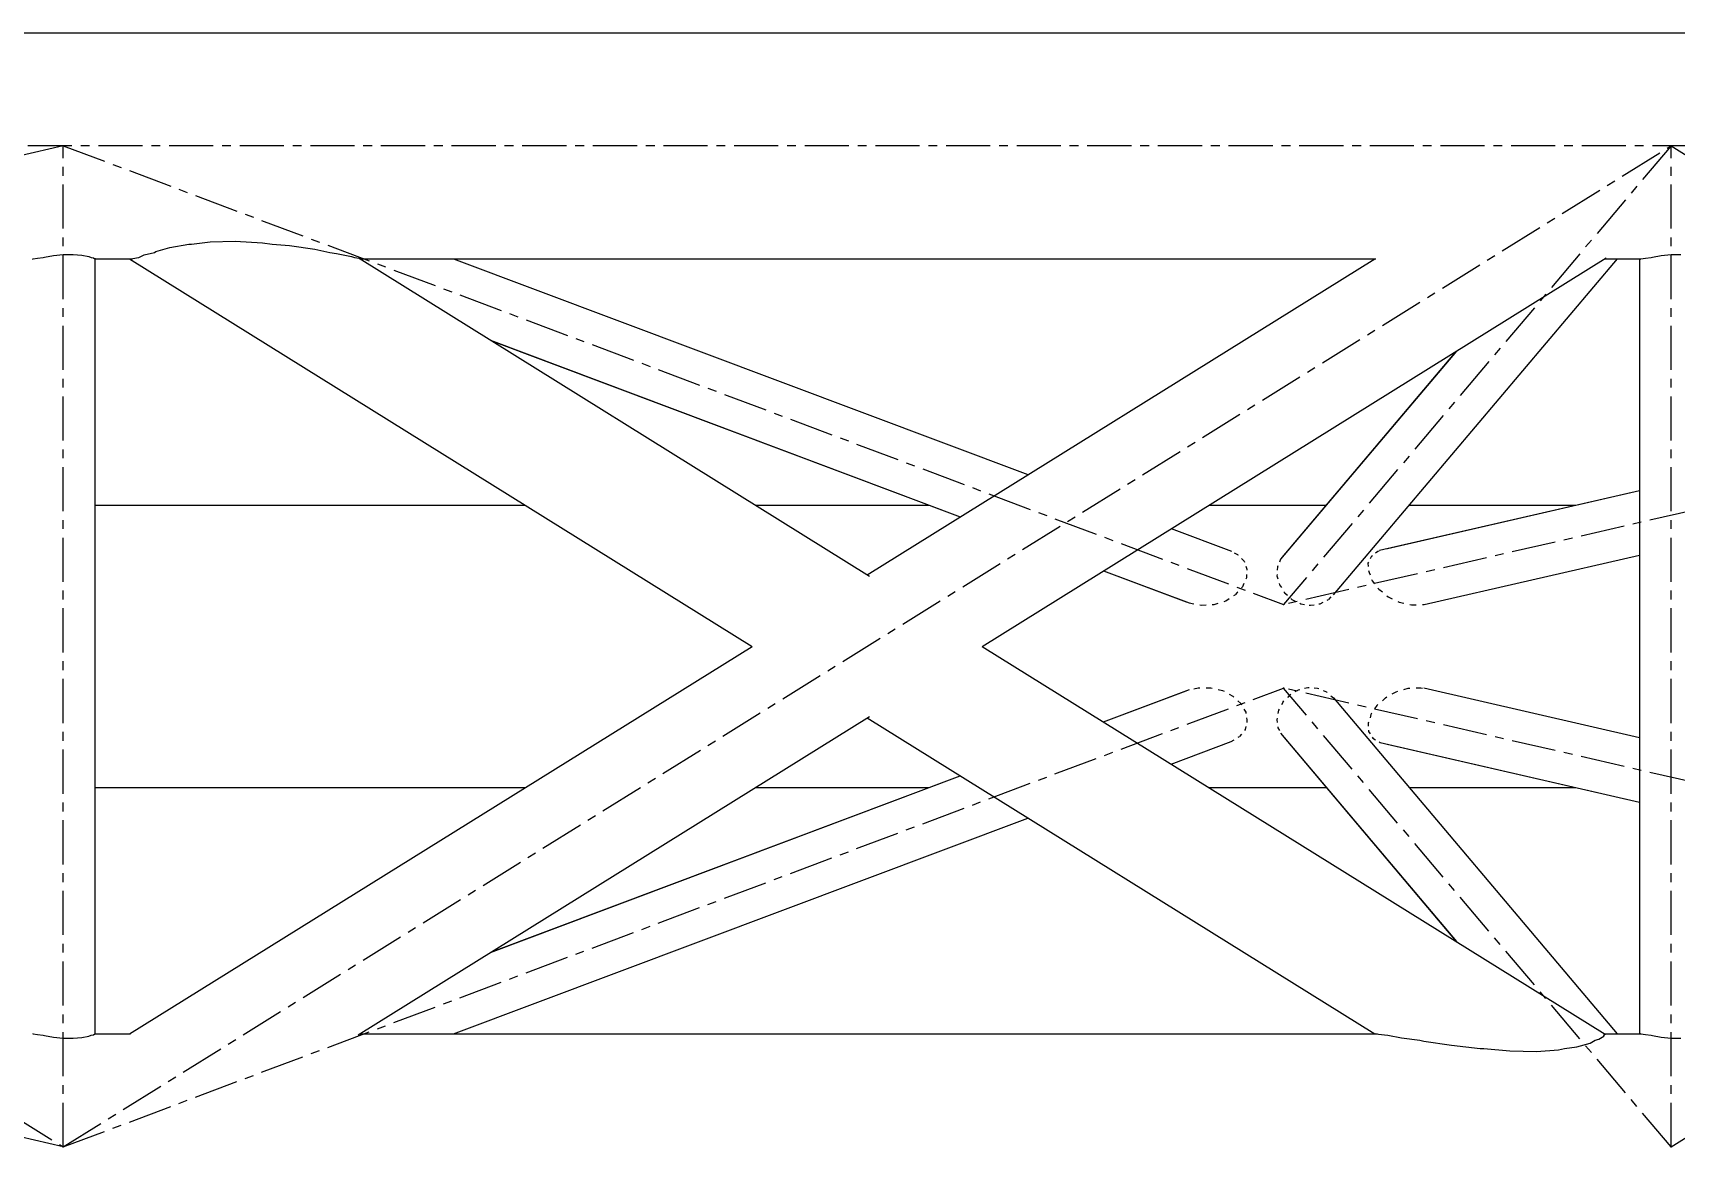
# Model space of a CAD drawing. Header units: millimetres. Extents: x 5143 to 30813, y 232 to 21408.
# Drawn here: x 25746.3 to 26041.8, y 10730.2 to 10930.6 of the extents above; entities that cross this region are included whole.
import ezdxf

# ---------------------------------------------------------------- set-up
doc = ezdxf.new("R2010")
doc.units = ezdxf.units.MM
doc.header["$LTSCALE"] = 0.25
doc.linetypes.add('CENTER', pattern=[50.8, 31.75, -6.35, 6.35, -6.35])
doc.linetypes.add('XKITLINE00', pattern=[0])

msp = doc.modelspace()

# ---------------------------------------------------------------- linework, layer by layer
at = {"color": 8, "linetype": 'XKITLINE00'}
for p, q in [((25185.79, 10930.57), (26261.35, 10930.57)), ((25766.32, 10890.65), (25768.18, 10891.1)), ((25768.18, 10891.1), (25768.43, 10891.25)), ((25768.43, 10891.25), (25770.97, 10892.01)), ((25770.97, 10892.01), (25774.35, 10892.57)), ((25774.35, 10892.57), (25774.86, 10892.61)), ((25774.86, 10892.61), (25778.19, 10893.02)), ((25778.19, 10893.02), (25782.67, 10893.12)), ((25782.67, 10893.12), (25787.59, 10892.83)), ((25787.59, 10892.83), (25789.36, 10892.61)), ((25789.36, 10892.61), (25792.49, 10892.32)), ((25792.49, 10892.32), (25797.04, 10891.66)), ((25797.04, 10891.66), (25799.69, 10891.1)), ((25799.69, 10891.1), (25800.91, 10890.93)), ((25746.27, 10889.87), (25746.37, 10889.93)), ((25746.37, 10889.93), (25747.18, 10890.08)), ((25747.18, 10890.08), (25748.18, 10890.18)), ((25748.18, 10890.18), (25748.44, 10890.27)), ((25748.44, 10890.27), (25750.03, 10890.56)), ((25750.03, 10890.56), (25751.79, 10890.73)), ((25751.79, 10890.73), (25753.55, 10890.75)), ((25753.55, 10890.75), (25755.14, 10890.63)), ((25755.14, 10890.63), (25756.4, 10890.36)), ((25756.4, 10890.36), (25756.78, 10890.18)), ((25756.78, 10890.18), (25757.21, 10890.12)), ((25757.21, 10890.12), (25757.49, 10889.97)), ((25757.49, 10890.07), (25757.49, 10750.48)), ((25757.49, 10889.97), (25764.22, 10889.97)), ((25757.49, 10889.97), (25757.49, 10750.58)), ((25763.72, 10889.97), (25875.66, 10820.27)), ((25763.78, 10889.97), (25764.05, 10889.87)), ((25764.02, 10889.93), (25764.93, 10890.14)), ((25764.02, 10889.93), (25764.05, 10889.87)), ((25764.93, 10890.14), (25765.36, 10890.18)), ((25765.36, 10890.18), (25766.32, 10890.65)), ((25800.91, 10890.93), (25803.64, 10890.36)), ((25803.64, 10890.36), (25804.15, 10890.18)), ((25804.15, 10890.18), (25804.97, 10890.04)), ((25804.97, 10890.04), (25896.77, 10832.88)), ((25805.07, 10889.97), (25987.77, 10889.97)), ((25821.97, 10889.97), (25925.24, 10851.15)), ((25896.34, 10833.15), (25987.6, 10889.97)), ((25917.01, 10820.27), (26029.21, 10890.14)), ((26031.2, 10889.97), (25980.13, 10829.51)), ((26028.95, 10889.97), (26035.36, 10889.97)), ((26035.18, 10889.97), (26035.18, 10750.57)), ((26035.18, 10889.97), (26035.18, 10750.58)), ((26035.18, 10889.97), (26035.36, 10889.87)), ((26035.36, 10889.87), (26035.46, 10889.93)), ((26035.46, 10889.93), (26036.27, 10890.08)), ((26036.27, 10890.08), (26037.27, 10890.18)), ((26037.27, 10890.18), (26037.53, 10890.27)), ((26037.53, 10890.27), (26039.12, 10890.56)), ((26039.12, 10890.56), (26040.88, 10890.73)), ((26040.88, 10890.73), (26042.64, 10890.75)), ((25828.62, 10875.31), (25913.06, 10843.56)), ((25828.67, 10875.28), (25913.05, 10843.55)), ((26002.29, 10873.37), (25970.67, 10835.94)), ((26002.22, 10873.33), (25970.89, 10836.24)), ((25988.45, 10837.55), (26035.18, 10848.31)), ((25989.89, 10837.89), (26035.18, 10848.32)), ((25757.49, 10845.67), (25834.87, 10845.67)), ((25876.22, 10845.67), (25907.4, 10845.67)), ((25957.8, 10845.67), (25978.86, 10845.67)), ((25993.78, 10845.67), (26023.68, 10845.67)), ((25951.02, 10841.45), (25961.85, 10837.38)), ((25989.74, 10837.85), (25989.89, 10837.89)), ((25962.32, 10837.08), (25962.91, 10836.8)), ((25962.91, 10836.8), (25962.95, 10836.76)), ((25962.95, 10836.76), (25963.06, 10836.64)), ((25963.65, 10836.04), (25964.09, 10835.61)), ((25964.09, 10835.61), (25964.16, 10835.41)), ((25970.67, 10835.94), (25970.46, 10835.43)), ((25986.46, 10835.38), (25986.38, 10835.2)), ((25986.38, 10835.2), (25986.43, 10834.65)), ((25986.99, 10836.49), (25986.77, 10836.02)), ((25986.99, 10836.49), (25987.17, 10836.62)), ((25987.75, 10837.07), (25988.15, 10837.4)), ((25988.15, 10837.4), (25988.38, 10837.47)), ((25996.49, 10827.78), (26035.18, 10836.69)), ((25938.83, 10833.86), (25953.71, 10828.26)), ((25938.84, 10833.87), (25954.24, 10828.08)), ((25964.41, 10834.69), (25964.6, 10834.16)), ((25964.52, 10832.56), (25964.42, 10832.34)), ((25964.52, 10833.16), (25964.52, 10832.56)), ((25964.6, 10834.16), (25964.58, 10833.95)), ((25970.03, 10833.19), (25970.01, 10832.97)), ((25970.01, 10832.97), (25970.17, 10832.38)), ((25970.08, 10834.54), (25970.06, 10833.97)), ((25970.16, 10834.73), (25970.08, 10834.54)), ((25986.5, 10833.91), (25986.52, 10833.7)), ((25986.52, 10833.7), (25986.6, 10833.55)), ((25986.6, 10833.55), (25986.75, 10833.11)), ((25987.04, 10832.3), (25987.11, 10832.07)), ((25987.11, 10832.07), (25987.56, 10831.51)), ((25962.28, 10829.41), (25962.51, 10829.56)), ((25962.83, 10829.94), (25962.51, 10829.56)), ((25962.96, 10830.08), (25962.83, 10829.94)), ((25963.81, 10830.97), (25963.63, 10830.78)), ((25964.07, 10831.55), (25963.81, 10830.97)), ((25970.39, 10831.57), (25970.45, 10831.35)), ((25970.45, 10831.35), (25970.8, 10830.82)), ((25971.27, 10830.09), (25971.37, 10829.94)), ((25971.37, 10829.94), (25971.39, 10829.89)), ((25971.39, 10829.89), (25971.88, 10829.45)), ((25979.7, 10829.15), (25979.27, 10828.7)), ((25988.18, 10830.74), (25988.35, 10830.53)), ((25988.35, 10830.53), (25989, 10830.05)), ((25989.78, 10829.38), (25990, 10829.2)), ((25990, 10829.2), (25990.73, 10828.84)), ((25954.24, 10828.08), (25955.05, 10827.93)), ((25956.14, 10827.73), (25956.44, 10827.67)), ((25956.44, 10827.67), (25957.27, 10827.72)), ((25958.39, 10827.79), (25958.7, 10827.8)), ((25958.7, 10827.8), (25959.46, 10828.04)), ((25960.5, 10828.36), (25960.79, 10828.45)), ((25960.79, 10828.45), (25961.42, 10828.86)), ((25972.53, 10828.85), (25972.71, 10828.69)), ((25972.71, 10828.69), (25973.3, 10828.41)), ((25974.1, 10828.03), (25974.32, 10827.92)), ((25974.32, 10827.92), (25974.96, 10827.82)), ((25975.82, 10827.69), (25976.06, 10827.66)), ((25976.06, 10827.66), (25976.69, 10827.76)), ((25977.54, 10827.89), (25977.77, 10827.93)), ((25977.77, 10827.93), (25978.32, 10828.21)), ((25979.07, 10828.6), (25979.27, 10828.7)), ((25991.72, 10828.36), (25991.99, 10828.23)), ((25991.99, 10828.23), (25992.81, 10828.05)), ((25993.92, 10827.81), (25994.22, 10827.74)), ((25994.22, 10827.74), (25995.05, 10827.76)), ((25996.18, 10827.78), (25996.49, 10827.78)), ((25763.72, 10750.57), (25875.66, 10820.27)), ((25917.01, 10820.27), (26029.05, 10750.51)), ((25938.83, 10806.69), (25953.69, 10812.28)), ((25938.84, 10806.68), (25954.26, 10812.48)), ((25953.69, 10812.28), (25953.8, 10812.3)), ((25955.05, 10812.62), (25955.83, 10812.82)), ((25955.83, 10812.82), (25956.14, 10812.82)), ((25957.27, 10812.83), (25958.1, 10812.83)), ((25958.1, 10812.83), (25958.39, 10812.76)), ((25959.46, 10812.51), (25960.25, 10812.32)), ((25960.25, 10812.32), (25960.5, 10812.19)), ((25961.42, 10811.69), (25962.09, 10811.33)), ((25962.09, 10811.33), (25962.28, 10811.14)), ((25972.32, 10811.57), (25971.88, 10811.1)), ((25972.32, 10811.57), (25972.53, 10811.69)), ((25973.3, 10812.14), (25973.86, 10812.47)), ((25973.86, 10812.47), (25974.1, 10812.52)), ((25974.96, 10812.73), (25975.59, 10812.87)), ((25975.59, 10812.87), (25975.82, 10812.86)), ((25976.69, 10812.79), (25977.32, 10812.75)), ((25977.32, 10812.75), (25977.54, 10812.66)), ((25978.32, 10812.34), (25978.9, 10812.1)), ((25978.9, 10812.1), (25979.07, 10811.95)), ((25979.7, 10811.4), (25980.16, 10811)), ((25990.73, 10811.71), (25991.42, 10812.1)), ((25991.42, 10812.1), (25991.72, 10812.19)), ((25992.81, 10812.5), (25993.61, 10812.73)), ((25993.61, 10812.73), (25993.92, 10812.74)), ((25995.05, 10812.79), (25995.89, 10812.83)), ((25995.89, 10812.83), (25996.18, 10812.77)), ((25996.44, 10812.78), (26035.18, 10803.86)), ((25962.96, 10810.47), (25963.51, 10809.98)), ((25963.51, 10809.98), (25963.63, 10809.77)), ((25964.07, 10809), (25964.4, 10808.43)), ((25964.4, 10808.43), (25964.42, 10808.21)), ((25970.28, 10808.77), (25970.17, 10808.17)), ((25970.39, 10808.98), (25970.28, 10808.77)), ((25971.1, 10810.29), (25970.8, 10809.73)), ((25971.1, 10810.29), (25971.27, 10810.46)), ((25980.16, 10811), (26031.2, 10750.57)), ((25987.04, 10808.25), (25986.89, 10808.04)), ((25987.95, 10809.62), (25987.56, 10809.04)), ((25987.95, 10809.62), (25988.18, 10809.81)), ((25989, 10810.5), (25989.09, 10810.57)), ((25989.53, 10811.02), (25989.09, 10810.57)), ((25989.53, 10811.02), (25989.78, 10811.17)), ((25804.81, 10750.41), (25896.77, 10807.67)), ((25896.34, 10807.4), (25987.6, 10750.57)), ((25964.29, 10805.31), (25964.16, 10805.14)), ((25964.41, 10805.86), (25964.29, 10805.31)), ((25964.52, 10807.39), (25964.57, 10807.04)), ((25964.57, 10807.04), (25964.62, 10806.8)), ((25964.62, 10806.8), (25964.58, 10806.6)), ((25970.03, 10807.36), (25969.99, 10807.14)), ((25969.99, 10807.14), (25970, 10807.04)), ((25970, 10807.04), (25970.06, 10806.58)), ((25970.16, 10805.82), (25970.19, 10805.61)), ((25970.19, 10805.61), (25970.46, 10805.12)), ((25986.5, 10806.64), (25986.4, 10806.43)), ((25986.4, 10806.43), (25986.43, 10805.9)), ((25986.89, 10808.04), (25986.75, 10807.44)), ((25951.02, 10799.1), (25961.78, 10803.14)), ((25961.78, 10803.14), (25962.32, 10803.47)), ((25963.06, 10803.91), (25963.28, 10804.04)), ((25963.65, 10804.5), (25963.28, 10804.04)), ((25970.65, 10804.64), (26002.29, 10767.18)), ((25970.85, 10804.4), (25970.92, 10804.28)), ((25970.92, 10804.28), (26002.22, 10767.22)), ((25986.46, 10805.17), (25986.47, 10804.98)), ((25986.47, 10804.98), (25986.76, 10804.53)), ((25987.16, 10803.93), (25987.27, 10803.77)), ((25987.27, 10803.77), (25987.74, 10803.48)), ((25988.38, 10803.08), (25988.56, 10802.97)), ((25988.56, 10802.97), (26035.18, 10792.24)), ((25989.83, 10802.67), (26035.18, 10792.23)), ((25828.62, 10765.24), (25913.06, 10796.99)), ((25828.67, 10765.27), (25913.05, 10797)), ((25757.49, 10794.87), (25834.87, 10794.87)), ((25876.22, 10794.87), (25907.4, 10794.87)), ((25957.8, 10794.87), (25978.86, 10794.87)), ((25993.78, 10794.87), (26023.69, 10794.87)), ((25821.97, 10750.57), (25925.24, 10789.4)), ((25746.27, 10750.67), (25746.37, 10750.62)), ((25746.37, 10750.62), (25747.18, 10750.47)), ((25747.18, 10750.47), (25748.18, 10750.36)), ((25748.18, 10750.36), (25748.44, 10750.28)), ((25748.44, 10750.28), (25750.03, 10749.98)), ((25750.03, 10749.98), (25751.79, 10749.82)), ((25751.79, 10749.82), (25753.55, 10749.8)), ((25753.55, 10749.8), (25755.14, 10749.92)), ((25755.14, 10749.92), (25756.4, 10750.19)), ((25756.4, 10750.19), (25756.78, 10750.36)), ((25756.78, 10750.36), (25757.21, 10750.43)), ((25757.21, 10750.43), (25757.49, 10750.58)), ((25757.49, 10750.57), (25763.89, 10750.57)), ((25805.07, 10750.57), (25988.11, 10750.57)), ((25987.61, 10750.67), (25987.67, 10750.57)), ((25987.61, 10750.67), (25987.75, 10750.62)), ((25987.75, 10750.62), (25989.35, 10750.41)), ((25989.35, 10750.41), (25989.92, 10750.36)), ((25989.92, 10750.36), (25992.39, 10749.9)), ((25992.39, 10749.9), (25995.69, 10749.44)), ((25995.69, 10749.44), (25996.42, 10749.3)), ((25996.42, 10749.3), (26001.41, 10748.53)), ((26026.33, 10748.89), (26027.21, 10749.44)), ((26027.21, 10749.44), (26027.88, 10749.62)), ((26027.88, 10749.62), (26028.76, 10750.19)), ((26028.7, 10750.36), (26029.05, 10750.51)), ((26028.7, 10750.36), (26028.76, 10750.19)), ((26028.95, 10750.57), (26035.36, 10750.57)), ((26035.18, 10750.58), (26035.36, 10750.67)), ((26035.36, 10750.67), (26035.46, 10750.62)), ((26035.46, 10750.62), (26036.27, 10750.47)), ((26036.27, 10750.47), (26037.27, 10750.36)), ((26037.27, 10750.36), (26037.53, 10750.28)), ((26037.53, 10750.28), (26039.12, 10749.98)), ((26039.12, 10749.98), (26040.88, 10749.82)), ((26040.88, 10749.82), (26042.64, 10749.8)), ((26001.41, 10748.53), (26006.57, 10747.98)), ((26006.57, 10747.98), (26007.2, 10747.94)), ((26007.2, 10747.94), (26011.87, 10747.53)), ((26011.87, 10747.53), (26016.66, 10747.43)), ((26016.66, 10747.43), (26020.66, 10747.72)), ((26020.66, 10747.72), (26021.7, 10747.94)), ((26021.7, 10747.94), (26023.91, 10748.23)), ((26023.91, 10748.23), (26026.33, 10748.89))]:
    msp.add_line(p, q, dxfattribs=at)
at = {"color": 8, "linetype": 'CENTER'}
for p, q in [((26261.35, 10910.27), (24815.89, 10910.27)), ((25751.79, 10910.27), (25393.02, 10827.77)), ((25462.7, 10910.27), (25751.79, 10730.27)), ((25751.79, 10910.27), (25971.2, 10827.77)), ((25751.79, 10730.27), (25751.79, 10910.27)), ((25751.79, 10730.27), (26040.88, 10910.27)), ((26329.46, 10910.27), (25971.2, 10827.77)), ((26329.46, 10910.27), (25971.2, 10827.77)), ((26040.88, 10910.27), (25971.2, 10827.77)), ((26040.88, 10730.27), (26329.46, 10910.27)), ((26040.88, 10910.27), (26329.46, 10730.27)), ((26040.88, 10730.27), (26040.88, 10910.27)), ((25751.79, 10730.27), (25393.02, 10812.77)), ((25751.79, 10730.27), (25971.2, 10812.77)), ((26329.46, 10730.27), (25971.2, 10812.77)), ((26329.46, 10730.27), (25971.2, 10812.77)), ((26040.88, 10730.27), (25971.2, 10812.77))]:
    msp.add_line(p, q, dxfattribs=at)
at = {"color": 8, "linetype": 'XKITLINE00'}
for centre in [(25751.79, 10910.27), (25751.79, 10910.27), (25751.79, 10910.27), (26040.88, 10910.27), (26040.88, 10910.27), (26040.88, 10910.27), (26040.88, 10910.27), (25971.2, 10827.77), (25971.2, 10827.77), (25971.2, 10827.77), (25971.2, 10827.77), (25971.2, 10812.77), (25971.2, 10812.77), (25971.2, 10812.77), (25971.2, 10812.77), (25751.79, 10730.27), (25751.79, 10730.27), (25751.79, 10730.27), (25751.79, 10730.27), (25751.79, 10730.27), (26040.88, 10730.27), (26040.88, 10730.27), (26040.88, 10730.27)]:
    msp.add_circle(centre, 0.05, dxfattribs=at)

doc.saveas('drawing.dxf')
